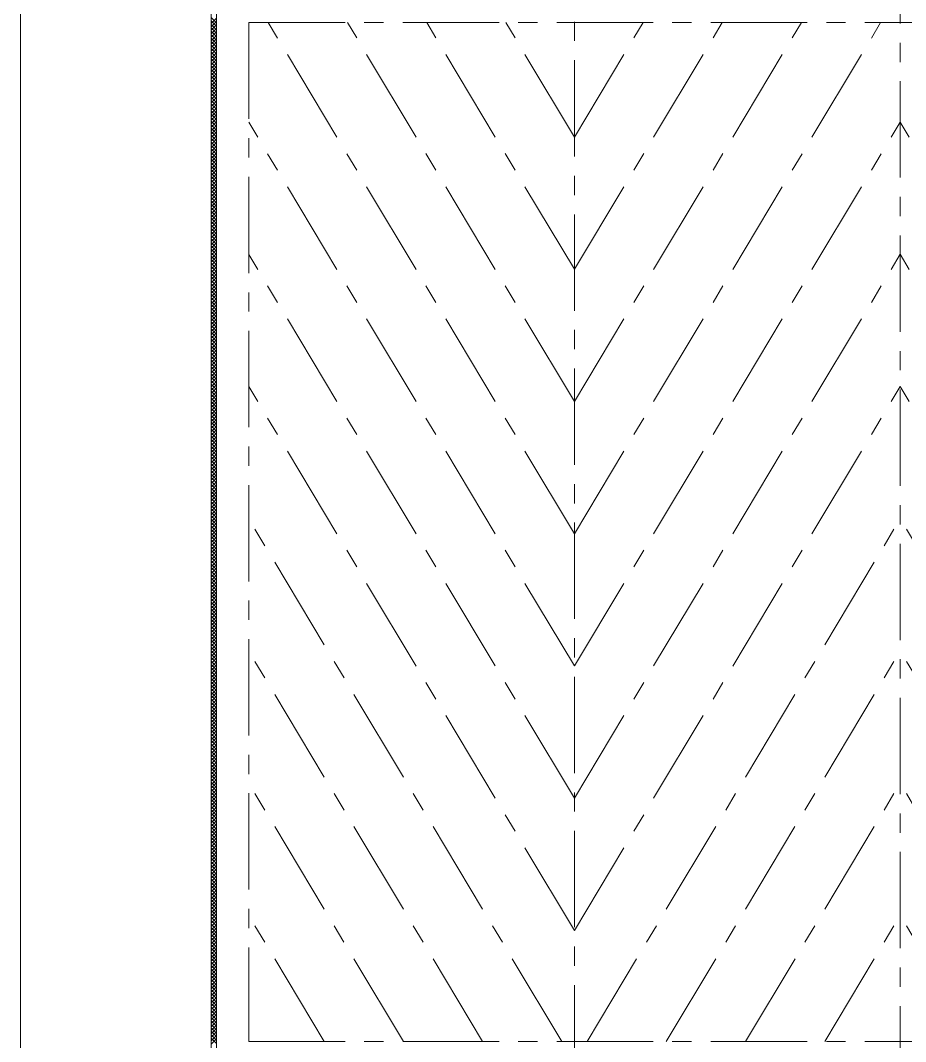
# Model space of a CAD drawing. Header units: millimetres. Extents: x 3384 to 3978, y 1077 to 1497.
# Drawn here: x 3667.46 to 3690.45, y 1152.47 to 1178.98 of the extents above; entities that cross this region are included whole.
import ezdxf

# ---------------------------------------------------------------- set-up
doc = ezdxf.new("R2010")
doc.units = ezdxf.units.MM
doc.linetypes.add('CENTERX2', pattern=[4, 2.5, -0.5, 0.5, -0.5])
for name, color, linetype, lineweight, true_color in [('1', 1, 'Continuous', 18, 0xff0000), ('2', 2, 'Continuous', 18, 0xffff00), ('3', 3, 'CENTERX2', 18, 0x00ff00)]:
    doc.layers.add(name, color=color, linetype=linetype, lineweight=lineweight, true_color=true_color)

msp = doc.modelspace()

# ---------------------------------------------------------------- linework, layer by layer
at = {"layer": '1'}
for p, q in [((3667.46083, 1198.41964), (3667.46083, 1133.16887)), ((3672.41171, 1180.67881), (3672.41171, 1150.88145)), ((3672.5501, 1179.78433), (3672.5501, 1151.80418))]:
    msp.add_line(p, q, dxfattribs=at)
at = {"layer": '2'}
for p, q in [((3672.5501, 1178.91427), (3672.41171, 1179.05266)), ((3672.41171, 1178.89804), (3672.5501, 1179.03643)), ((3672.5501, 1178.82447), (3672.41171, 1178.96286)), ((3672.41171, 1178.80824), (3672.5501, 1178.94663)), ((3672.5501, 1178.73467), (3672.41171, 1178.87306)), ((3672.41171, 1178.71844), (3672.5501, 1178.85683)), ((3672.5501, 1178.64487), (3672.41171, 1178.78326)), ((3672.41171, 1178.62864), (3672.5501, 1178.76703)), ((3672.5501, 1178.55506), (3672.41171, 1178.69345)), ((3672.41171, 1178.53883), (3672.5501, 1178.67722)), ((3672.5501, 1178.46526), (3672.41171, 1178.60365)), ((3672.41171, 1178.44903), (3672.5501, 1178.58742)), ((3672.5501, 1178.37546), (3672.41171, 1178.51385)), ((3672.41171, 1178.35923), (3672.5501, 1178.49762)), ((3672.5501, 1178.28566), (3672.41171, 1178.42405)), ((3672.41171, 1178.26943), (3672.5501, 1178.40781)), ((3672.5501, 1178.19585), (3672.41171, 1178.33424)), ((3672.41171, 1178.17962), (3672.5501, 1178.31801)), ((3672.5501, 1178.10605), (3672.41171, 1178.24444)), ((3672.41171, 1178.08982), (3672.5501, 1178.22821)), ((3672.5501, 1178.01625), (3672.41171, 1178.15464)), ((3672.41171, 1178.00002), (3672.5501, 1178.13841)), ((3672.5501, 1177.92645), (3672.41171, 1178.06484)), ((3672.41171, 1177.91022), (3672.5501, 1178.0486)), ((3672.5501, 1177.83664), (3672.41171, 1177.97503)), ((3672.41171, 1177.82041), (3672.5501, 1177.9588)), ((3672.5501, 1177.74684), (3672.41171, 1177.88523)), ((3672.41171, 1177.73061), (3672.5501, 1177.869)), ((3672.5501, 1177.65704), (3672.41171, 1177.79543)), ((3672.41171, 1177.64081), (3672.5501, 1177.7792)), ((3672.5501, 1177.56724), (3672.41171, 1177.70563)), ((3672.41171, 1177.551), (3672.5501, 1177.68939)), ((3672.5501, 1177.47743), (3672.41171, 1177.61582)), ((3672.41171, 1177.4612), (3672.5501, 1177.59959)), ((3672.5501, 1177.38763), (3672.41171, 1177.52602)), ((3672.41171, 1177.3714), (3672.5501, 1177.50979)), ((3672.5501, 1177.29783), (3672.41171, 1177.43622)), ((3672.41171, 1177.2816), (3672.5501, 1177.41999)), ((3672.5501, 1177.20803), (3672.41171, 1177.34642)), ((3672.41171, 1177.19179), (3672.5501, 1177.33018)), ((3672.5501, 1177.11822), (3672.41171, 1177.25661)), ((3672.41171, 1177.10199), (3672.5501, 1177.24038)), ((3672.5501, 1177.02842), (3672.41171, 1177.16681)), ((3672.41171, 1177.01219), (3672.5501, 1177.15058)), ((3672.5501, 1176.93862), (3672.41171, 1177.07701)), ((3672.41171, 1176.92239), (3672.5501, 1177.06078)), ((3672.5501, 1176.84882), (3672.41171, 1176.9872)), ((3672.41171, 1176.83258), (3672.5501, 1176.97097)), ((3672.5501, 1176.75901), (3672.41171, 1176.8974)), ((3672.41171, 1176.74278), (3672.5501, 1176.88117)), ((3672.5501, 1176.66921), (3672.41171, 1176.8076)), ((3672.41171, 1176.65298), (3672.5501, 1176.79137)), ((3672.5501, 1176.57941), (3672.41171, 1176.7178)), ((3672.41171, 1176.56318), (3672.5501, 1176.70157)), ((3672.5501, 1176.48961), (3672.41171, 1176.62799)), ((3672.41171, 1176.47337), (3672.5501, 1176.61176)), ((3672.5501, 1176.3998), (3672.41171, 1176.53819)), ((3672.41171, 1176.38357), (3672.5501, 1176.52196)), ((3672.5501, 1176.31), (3672.41171, 1176.44839)), ((3672.41171, 1176.29377), (3672.5501, 1176.43216)), ((3672.5501, 1176.2202), (3672.41171, 1176.35859)), ((3672.41171, 1176.20397), (3672.5501, 1176.34236)), ((3672.5501, 1176.13039), (3672.41171, 1176.26878)), ((3672.41171, 1176.11416), (3672.5501, 1176.25255)), ((3672.5501, 1176.04059), (3672.41171, 1176.17898)), ((3672.41171, 1176.02436), (3672.5501, 1176.16275)), ((3672.5501, 1175.95079), (3672.41171, 1176.08918)), ((3672.41171, 1175.93456), (3672.5501, 1176.07295)), ((3672.5501, 1175.86099), (3672.41171, 1175.99938)), ((3672.41171, 1175.84476), (3672.5501, 1175.98315)), ((3672.5501, 1175.77118), (3672.41171, 1175.90957)), ((3672.41171, 1175.75495), (3672.5501, 1175.89334)), ((3672.5501, 1175.68138), (3672.41171, 1175.81977)), ((3672.41171, 1175.66515), (3672.5501, 1175.80354)), ((3672.5501, 1175.59158), (3672.41171, 1175.72997)), ((3672.41171, 1175.57535), (3672.5501, 1175.71374)), ((3672.5501, 1175.50178), (3672.41171, 1175.64017)), ((3672.41171, 1175.48555), (3672.5501, 1175.62394)), ((3672.5501, 1175.41197), (3672.41171, 1175.55036)), ((3672.41171, 1175.39574), (3672.5501, 1175.53413)), ((3672.5501, 1175.32217), (3672.41171, 1175.46056)), ((3672.41171, 1175.30594), (3672.5501, 1175.44433)), ((3672.5501, 1175.23237), (3672.41171, 1175.37076)), ((3672.41171, 1175.21614), (3672.5501, 1175.35453)), ((3672.5501, 1175.14257), (3672.41171, 1175.28096)), ((3672.41171, 1175.12634), (3672.5501, 1175.26473)), ((3672.5501, 1175.05276), (3672.41171, 1175.19115)), ((3672.41171, 1175.03653), (3672.5501, 1175.17492)), ((3672.5501, 1174.96296), (3672.41171, 1175.10135)), ((3672.41171, 1174.94673), (3672.5501, 1175.08512)), ((3672.5501, 1174.87316), (3672.41171, 1175.01155)), ((3672.41171, 1174.85693), (3672.5501, 1174.99532)), ((3672.5501, 1174.78336), (3672.41171, 1174.92175)), ((3672.41171, 1174.76713), (3672.5501, 1174.90552)), ((3672.5501, 1174.69355), (3672.41171, 1174.83194)), ((3672.41171, 1174.67732), (3672.5501, 1174.81571)), ((3672.5501, 1174.60375), (3672.41171, 1174.74214)), ((3672.41171, 1174.58752), (3672.5501, 1174.72591)), ((3672.5501, 1174.51395), (3672.41171, 1174.65234)), ((3672.41171, 1174.49772), (3672.5501, 1174.63611)), ((3672.5501, 1174.42415), (3672.41171, 1174.56254)), ((3672.41171, 1174.40792), (3672.5501, 1174.5463)), ((3672.5501, 1174.33434), (3672.41171, 1174.47273)), ((3672.41171, 1174.31811), (3672.5501, 1174.4565)), ((3672.5501, 1174.24454), (3672.41171, 1174.38293)), ((3672.41171, 1174.22831), (3672.5501, 1174.3667)), ((3672.5501, 1174.15474), (3672.41171, 1174.29313)), ((3672.41171, 1174.13851), (3672.5501, 1174.2769)), ((3672.5501, 1174.06494), (3672.41171, 1174.20333)), ((3672.41171, 1174.04871), (3672.5501, 1174.18709)), ((3672.5501, 1173.97513), (3672.41171, 1174.11352)), ((3672.41171, 1173.9589), (3672.5501, 1174.09729)), ((3672.5501, 1173.88533), (3672.41171, 1174.02372)), ((3672.41171, 1173.8691), (3672.5501, 1174.00749)), ((3672.5501, 1173.79553), (3672.41171, 1173.93392)), ((3672.41171, 1173.7793), (3672.5501, 1173.91769)), ((3672.5501, 1173.70573), (3672.41171, 1173.84412)), ((3672.41171, 1173.68949), (3672.5501, 1173.82788)), ((3672.5501, 1173.61592), (3672.41171, 1173.75431)), ((3672.41171, 1173.59969), (3672.5501, 1173.73808)), ((3672.5501, 1173.52612), (3672.41171, 1173.66451)), ((3672.41171, 1173.50989), (3672.5501, 1173.64828)), ((3672.5501, 1173.43632), (3672.41171, 1173.57471)), ((3672.41171, 1173.42009), (3672.5501, 1173.55848)), ((3672.5501, 1173.34652), (3672.41171, 1173.4849)), ((3672.41171, 1173.33028), (3672.5501, 1173.46867)), ((3672.5501, 1173.25671), (3672.41171, 1173.3951)), ((3672.41171, 1173.24048), (3672.5501, 1173.37887)), ((3672.5501, 1173.16691), (3672.41171, 1173.3053)), ((3672.41171, 1173.15068), (3672.5501, 1173.28907)), ((3672.5501, 1173.07711), (3672.41171, 1173.2155)), ((3672.41171, 1173.06088), (3672.5501, 1173.19927)), ((3672.5501, 1172.98731), (3672.41171, 1173.12569)), ((3672.41171, 1172.97107), (3672.5501, 1173.10946)), ((3672.5501, 1172.8975), (3672.41171, 1173.03589)), ((3672.41171, 1172.88127), (3672.5501, 1173.01966)), ((3672.5501, 1172.8077), (3672.41171, 1172.94609)), ((3672.41171, 1172.79147), (3672.5501, 1172.92986)), ((3672.5501, 1172.7179), (3672.41171, 1172.85629)), ((3672.41171, 1172.70167), (3672.5501, 1172.84006)), ((3672.5501, 1172.62809), (3672.41171, 1172.76648)), ((3672.41171, 1172.61186), (3672.5501, 1172.75025)), ((3672.5501, 1172.53829), (3672.41171, 1172.67668)), ((3672.41171, 1172.52206), (3672.5501, 1172.66045)), ((3672.5501, 1172.44849), (3672.41171, 1172.58688)), ((3672.41171, 1172.43226), (3672.5501, 1172.57065)), ((3672.5501, 1172.35869), (3672.41171, 1172.49708)), ((3672.41171, 1172.34246), (3672.5501, 1172.48085)), ((3672.5501, 1172.26888), (3672.41171, 1172.40727)), ((3672.41171, 1172.25265), (3672.5501, 1172.39104)), ((3672.5501, 1172.17908), (3672.41171, 1172.31747)), ((3672.41171, 1172.16285), (3672.5501, 1172.30124)), ((3672.5501, 1172.08928), (3672.41171, 1172.22767)), ((3672.41171, 1172.07305), (3672.5501, 1172.21144)), ((3672.5501, 1171.99948), (3672.41171, 1172.13787)), ((3672.41171, 1171.98325), (3672.5501, 1172.12164)), ((3672.5501, 1171.90967), (3672.41171, 1172.04806)), ((3672.41171, 1171.89344), (3672.5501, 1172.03183)), ((3672.5501, 1171.81987), (3672.41171, 1171.95826)), ((3672.41171, 1171.80364), (3672.5501, 1171.94203)), ((3672.5501, 1171.73007), (3672.41171, 1171.86846)), ((3672.41171, 1171.71384), (3672.5501, 1171.85223)), ((3672.5501, 1171.64027), (3672.41171, 1171.77866)), ((3672.41171, 1171.62404), (3672.5501, 1171.76243)), ((3672.5501, 1171.55046), (3672.41171, 1171.68885)), ((3672.41171, 1171.53423), (3672.5501, 1171.67262)), ((3672.5501, 1171.46066), (3672.41171, 1171.59905)), ((3672.41171, 1171.44443), (3672.5501, 1171.58282)), ((3672.5501, 1171.37086), (3672.41171, 1171.50925)), ((3672.41171, 1171.35463), (3672.5501, 1171.49302)), ((3672.5501, 1171.28106), (3672.41171, 1171.41945)), ((3672.41171, 1171.26483), (3672.5501, 1171.40322)), ((3672.5501, 1171.19125), (3672.41171, 1171.32964)), ((3672.41171, 1171.17502), (3672.5501, 1171.31341)), ((3672.5501, 1171.10145), (3672.41171, 1171.23984)), ((3672.41171, 1171.08522), (3672.5501, 1171.22361)), ((3672.5501, 1171.01165), (3672.41171, 1171.15004)), ((3672.41171, 1170.99542), (3672.5501, 1171.13381)), ((3672.5501, 1170.92185), (3672.41171, 1171.06024)), ((3672.41171, 1170.90562), (3672.5501, 1171.044)), ((3672.5501, 1170.83204), (3672.41171, 1170.97043)), ((3672.41171, 1170.81581), (3672.5501, 1170.9542)), ((3672.5501, 1170.74224), (3672.41171, 1170.88063)), ((3672.41171, 1170.72601), (3672.5501, 1170.8644)), ((3672.5501, 1170.65244), (3672.41171, 1170.79083)), ((3672.41171, 1170.63621), (3672.5501, 1170.7746)), ((3672.5501, 1170.56264), (3672.41171, 1170.70103)), ((3672.41171, 1170.54641), (3672.5501, 1170.68479)), ((3672.5501, 1170.47283), (3672.41171, 1170.61122)), ((3672.41171, 1170.4566), (3672.5501, 1170.59499)), ((3672.5501, 1170.38303), (3672.41171, 1170.52142)), ((3672.41171, 1170.3668), (3672.5501, 1170.50519)), ((3672.5501, 1170.29323), (3672.41171, 1170.43162)), ((3672.41171, 1170.277), (3672.5501, 1170.41539)), ((3672.5501, 1170.20343), (3672.41171, 1170.34182)), ((3672.41171, 1170.18719), (3672.5501, 1170.32558)), ((3672.5501, 1170.11362), (3672.41171, 1170.25201)), ((3672.41171, 1170.09739), (3672.5501, 1170.23578)), ((3672.5501, 1170.02382), (3672.41171, 1170.16221)), ((3672.41171, 1170.00759), (3672.5501, 1170.14598)), ((3672.5501, 1169.93402), (3672.41171, 1170.07241)), ((3672.41171, 1169.91779), (3672.5501, 1170.05618)), ((3672.5501, 1169.84422), (3672.41171, 1169.98261)), ((3672.41171, 1169.82798), (3672.5501, 1169.96637)), ((3672.5501, 1169.75441), (3672.41171, 1169.8928)), ((3672.41171, 1169.73818), (3672.5501, 1169.87657)), ((3672.5501, 1169.66461), (3672.41171, 1169.803)), ((3672.41171, 1169.64838), (3672.5501, 1169.78677)), ((3672.5501, 1169.57481), (3672.41171, 1169.7132)), ((3672.41171, 1169.55858), (3672.5501, 1169.69697)), ((3672.5501, 1169.48501), (3672.41171, 1169.62339)), ((3672.41171, 1169.46877), (3672.5501, 1169.60716)), ((3672.5501, 1169.3952), (3672.41171, 1169.53359)), ((3672.41171, 1169.37897), (3672.5501, 1169.51736)), ((3672.5501, 1169.3054), (3672.41171, 1169.44379)), ((3672.41171, 1169.28917), (3672.5501, 1169.42756)), ((3672.5501, 1169.2156), (3672.41171, 1169.35399)), ((3672.41171, 1169.19937), (3672.5501, 1169.33776)), ((3672.5501, 1169.1258), (3672.41171, 1169.26418)), ((3672.41171, 1169.10956), (3672.5501, 1169.24795)), ((3672.5501, 1169.03599), (3672.41171, 1169.17438)), ((3672.41171, 1169.01976), (3672.5501, 1169.15815)), ((3672.5501, 1168.94619), (3672.41171, 1169.08458)), ((3672.41171, 1168.92996), (3672.5501, 1169.06835)), ((3672.5501, 1168.85639), (3672.41171, 1168.99478)), ((3672.41171, 1168.84016), (3672.5501, 1168.97855)), ((3672.5501, 1168.76658), (3672.41171, 1168.90497)), ((3672.41171, 1168.75035), (3672.5501, 1168.88874)), ((3672.5501, 1168.67678), (3672.41171, 1168.81517)), ((3672.41171, 1168.66055), (3672.5501, 1168.79894)), ((3672.5501, 1168.58698), (3672.41171, 1168.72537)), ((3672.41171, 1168.57075), (3672.5501, 1168.70914)), ((3672.5501, 1168.49718), (3672.41171, 1168.63557)), ((3672.41171, 1168.48095), (3672.5501, 1168.61934)), ((3672.5501, 1168.40737), (3672.41171, 1168.54576)), ((3672.41171, 1168.39114), (3672.5501, 1168.52953)), ((3672.5501, 1168.31757), (3672.41171, 1168.45596)), ((3672.41171, 1168.30134), (3672.5501, 1168.43973)), ((3672.5501, 1168.22777), (3672.41171, 1168.36616)), ((3672.41171, 1168.21154), (3672.5501, 1168.34993)), ((3672.5501, 1168.13797), (3672.41171, 1168.27636)), ((3672.41171, 1168.12174), (3672.5501, 1168.26013)), ((3672.5501, 1168.04816), (3672.41171, 1168.18655)), ((3672.41171, 1168.03193), (3672.5501, 1168.17032)), ((3672.5501, 1167.95836), (3672.41171, 1168.09675)), ((3672.41171, 1167.94213), (3672.5501, 1168.08052)), ((3672.5501, 1167.86856), (3672.41171, 1168.00695)), ((3672.41171, 1167.85233), (3672.5501, 1167.99072)), ((3672.5501, 1167.77876), (3672.41171, 1167.91715)), ((3672.41171, 1167.76253), (3672.5501, 1167.90092)), ((3672.5501, 1167.68895), (3672.41171, 1167.82734)), ((3672.41171, 1167.67272), (3672.5501, 1167.81111)), ((3672.5501, 1167.59915), (3672.41171, 1167.73754)), ((3672.41171, 1167.58292), (3672.5501, 1167.72131)), ((3672.5501, 1167.50935), (3672.41171, 1167.64774)), ((3672.41171, 1167.49312), (3672.5501, 1167.63151)), ((3672.5501, 1167.41955), (3672.41171, 1167.55794)), ((3672.41171, 1167.40332), (3672.5501, 1167.54171)), ((3672.5501, 1167.32974), (3672.41171, 1167.46813)), ((3672.41171, 1167.31351), (3672.5501, 1167.4519)), ((3672.5501, 1167.23994), (3672.41171, 1167.37833)), ((3672.41171, 1167.22371), (3672.5501, 1167.3621)), ((3672.5501, 1167.15014), (3672.41171, 1167.28853)), ((3672.41171, 1167.13391), (3672.5501, 1167.2723)), ((3672.5501, 1167.06034), (3672.41171, 1167.19873)), ((3672.41171, 1167.04411), (3672.5501, 1167.18249)), ((3672.5501, 1166.97053), (3672.41171, 1167.10892)), ((3672.41171, 1166.9543), (3672.5501, 1167.09269)), ((3672.5501, 1166.88073), (3672.41171, 1167.01912)), ((3672.41171, 1166.8645), (3672.5501, 1167.00289)), ((3672.5501, 1166.79093), (3672.41171, 1166.92932)), ((3672.41171, 1166.7747), (3672.5501, 1166.91309)), ((3672.5501, 1166.70113), (3672.41171, 1166.83952)), ((3672.41171, 1166.6849), (3672.5501, 1166.82328)), ((3672.5501, 1166.61132), (3672.41171, 1166.74971)), ((3672.41171, 1166.59509), (3672.5501, 1166.73348)), ((3672.5501, 1166.52152), (3672.41171, 1166.65991)), ((3672.41171, 1166.50529), (3672.5501, 1166.64368)), ((3672.5501, 1166.43172), (3672.41171, 1166.57011)), ((3672.41171, 1166.41549), (3672.5501, 1166.55388)), ((3672.5501, 1166.34192), (3672.41171, 1166.48031)), ((3672.41171, 1166.32568), (3672.5501, 1166.46407)), ((3672.5501, 1166.25211), (3672.41171, 1166.3905)), ((3672.41171, 1166.23588), (3672.5501, 1166.37427)), ((3672.5501, 1166.16231), (3672.41171, 1166.3007)), ((3672.41171, 1166.14608), (3672.5501, 1166.28447)), ((3672.5501, 1166.07251), (3672.41171, 1166.2109)), ((3672.41171, 1166.05628), (3672.5501, 1166.19467)), ((3672.5501, 1165.98271), (3672.41171, 1166.12109)), ((3672.41171, 1165.96647), (3672.5501, 1166.10486)), ((3672.5501, 1165.8929), (3672.41171, 1166.03129)), ((3672.41171, 1165.87667), (3672.5501, 1166.01506)), ((3672.5501, 1165.8031), (3672.41171, 1165.94149)), ((3672.41171, 1165.78687), (3672.5501, 1165.92526)), ((3672.5501, 1165.7133), (3672.41171, 1165.85169)), ((3672.41171, 1165.69707), (3672.5501, 1165.83546)), ((3672.5501, 1165.6235), (3672.41171, 1165.76188)), ((3672.41171, 1165.60726), (3672.5501, 1165.74565)), ((3672.5501, 1165.53369), (3672.41171, 1165.67208)), ((3672.41171, 1165.51746), (3672.5501, 1165.65585)), ((3672.5501, 1165.44389), (3672.41171, 1165.58228)), ((3672.41171, 1165.42766), (3672.5501, 1165.56605)), ((3672.5501, 1165.35409), (3672.41171, 1165.49248)), ((3672.41171, 1165.33786), (3672.5501, 1165.47625)), ((3672.5501, 1165.26428), (3672.41171, 1165.40267)), ((3672.41171, 1165.24805), (3672.5501, 1165.38644)), ((3672.5501, 1165.17448), (3672.41171, 1165.31287)), ((3672.41171, 1165.15825), (3672.5501, 1165.29664)), ((3672.5501, 1165.08468), (3672.41171, 1165.22307)), ((3672.41171, 1165.06845), (3672.5501, 1165.20684)), ((3672.5501, 1164.99488), (3672.41171, 1165.13327)), ((3672.41171, 1164.97865), (3672.5501, 1165.11704)), ((3672.5501, 1164.90507), (3672.41171, 1165.04346)), ((3672.41171, 1164.88884), (3672.5501, 1165.02723)), ((3672.5501, 1164.81527), (3672.41171, 1164.95366)), ((3672.41171, 1164.79904), (3672.5501, 1164.93743)), ((3672.5501, 1164.72547), (3672.41171, 1164.86386)), ((3672.41171, 1164.70924), (3672.5501, 1164.84763)), ((3672.5501, 1164.63567), (3672.41171, 1164.77406)), ((3672.41171, 1164.61944), (3672.5501, 1164.75783)), ((3672.5501, 1164.54586), (3672.41171, 1164.68425)), ((3672.41171, 1164.52963), (3672.5501, 1164.66802)), ((3672.5501, 1164.45606), (3672.41171, 1164.59445)), ((3672.41171, 1164.43983), (3672.5501, 1164.57822)), ((3672.5501, 1164.36626), (3672.41171, 1164.50465)), ((3672.41171, 1164.35003), (3672.5501, 1164.48842)), ((3672.5501, 1164.27646), (3672.41171, 1164.41485)), ((3672.41171, 1164.26023), (3672.5501, 1164.39862)), ((3672.5501, 1164.18665), (3672.41171, 1164.32504)), ((3672.41171, 1164.17042), (3672.5501, 1164.30881)), ((3672.5501, 1164.09685), (3672.41171, 1164.23524)), ((3672.41171, 1164.08062), (3672.5501, 1164.21901)), ((3672.5501, 1164.00705), (3672.41171, 1164.14544)), ((3672.41171, 1163.99082), (3672.5501, 1164.12921)), ((3672.5501, 1163.91725), (3672.41171, 1164.05564)), ((3672.41171, 1163.90102), (3672.5501, 1164.03941)), ((3672.5501, 1163.82744), (3672.41171, 1163.96583)), ((3672.41171, 1163.81121), (3672.5501, 1163.9496)), ((3672.5501, 1163.73764), (3672.41171, 1163.87603)), ((3672.41171, 1163.72141), (3672.5501, 1163.8598)), ((3672.5501, 1163.64784), (3672.41171, 1163.78623)), ((3672.41171, 1163.63161), (3672.5501, 1163.77)), ((3672.5501, 1163.55804), (3672.41171, 1163.69643)), ((3672.41171, 1163.54181), (3672.5501, 1163.68019)), ((3672.5501, 1163.46823), (3672.41171, 1163.60662)), ((3672.41171, 1163.452), (3672.5501, 1163.59039)), ((3672.5501, 1163.37843), (3672.41171, 1163.51682)), ((3672.41171, 1163.3622), (3672.5501, 1163.50059)), ((3672.5501, 1163.28863), (3672.41171, 1163.42702)), ((3672.41171, 1163.2724), (3672.5501, 1163.41079)), ((3672.5501, 1163.19883), (3672.41171, 1163.33722)), ((3672.41171, 1163.1826), (3672.5501, 1163.32098)), ((3672.5501, 1163.10902), (3672.41171, 1163.24741)), ((3672.41171, 1163.09279), (3672.5501, 1163.23118)), ((3672.5501, 1163.01922), (3672.41171, 1163.15761)), ((3672.41171, 1163.00299), (3672.5501, 1163.14138)), ((3672.5501, 1162.92942), (3672.41171, 1163.06781)), ((3672.41171, 1162.91319), (3672.5501, 1163.05158)), ((3672.5501, 1162.83962), (3672.41171, 1162.97801)), ((3672.41171, 1162.82338), (3672.5501, 1162.96177)), ((3672.5501, 1162.74981), (3672.41171, 1162.8882)), ((3672.41171, 1162.73358), (3672.5501, 1162.87197)), ((3672.5501, 1162.66001), (3672.41171, 1162.7984)), ((3672.41171, 1162.64378), (3672.5501, 1162.78217)), ((3672.5501, 1162.57021), (3672.41171, 1162.7086)), ((3672.41171, 1162.55398), (3672.5501, 1162.69237)), ((3672.5501, 1162.48041), (3672.41171, 1162.6188)), ((3672.41171, 1162.46417), (3672.5501, 1162.60256)), ((3672.5501, 1162.3906), (3672.41171, 1162.52899)), ((3672.41171, 1162.37437), (3672.5501, 1162.51276)), ((3672.5501, 1162.3008), (3672.41171, 1162.43919)), ((3672.41171, 1162.28457), (3672.5501, 1162.42296)), ((3672.5501, 1162.211), (3672.41171, 1162.34939)), ((3672.41171, 1162.19477), (3672.5501, 1162.33316)), ((3672.5501, 1162.1212), (3672.41171, 1162.25958)), ((3672.41171, 1162.10496), (3672.5501, 1162.24335)), ((3672.5501, 1162.03139), (3672.41171, 1162.16978)), ((3672.41171, 1162.01516), (3672.5501, 1162.15355)), ((3672.5501, 1161.94159), (3672.41171, 1162.07998)), ((3672.41171, 1161.92536), (3672.5501, 1162.06375)), ((3672.5501, 1161.85179), (3672.41171, 1161.99018)), ((3672.41171, 1161.83556), (3672.5501, 1161.97395)), ((3672.5501, 1161.76199), (3672.41171, 1161.90037)), ((3672.41171, 1161.74575), (3672.5501, 1161.88414)), ((3672.5501, 1161.67218), (3672.41171, 1161.81057)), ((3672.41171, 1161.65595), (3672.5501, 1161.79434)), ((3672.5501, 1161.58238), (3672.41171, 1161.72077)), ((3672.41171, 1161.56615), (3672.5501, 1161.70454)), ((3672.5501, 1161.49258), (3672.41171, 1161.63097)), ((3672.41171, 1161.47635), (3672.5501, 1161.61474)), ((3672.5501, 1161.40277), (3672.41171, 1161.54116)), ((3672.41171, 1161.38654), (3672.5501, 1161.52493)), ((3672.5501, 1161.31297), (3672.41171, 1161.45136)), ((3672.41171, 1161.29674), (3672.5501, 1161.43513)), ((3672.5501, 1161.22317), (3672.41171, 1161.36156)), ((3672.41171, 1161.20694), (3672.5501, 1161.34533)), ((3672.5501, 1161.13337), (3672.41171, 1161.27176)), ((3672.41171, 1161.11714), (3672.5501, 1161.25553)), ((3672.5501, 1161.04356), (3672.41171, 1161.18195)), ((3672.41171, 1161.02733), (3672.5501, 1161.16572)), ((3672.5501, 1160.95376), (3672.41171, 1161.09215)), ((3672.41171, 1160.93753), (3672.5501, 1161.07592)), ((3672.5501, 1160.86396), (3672.41171, 1161.00235)), ((3672.41171, 1160.84773), (3672.5501, 1160.98612)), ((3672.5501, 1160.77416), (3672.41171, 1160.91255)), ((3672.41171, 1160.75793), (3672.5501, 1160.89632)), ((3672.5501, 1160.68435), (3672.41171, 1160.82274)), ((3672.41171, 1160.66812), (3672.5501, 1160.80651)), ((3672.5501, 1160.59455), (3672.41171, 1160.73294)), ((3672.41171, 1160.57832), (3672.5501, 1160.71671)), ((3672.5501, 1160.50475), (3672.41171, 1160.64314)), ((3672.41171, 1160.48852), (3672.5501, 1160.62691)), ((3672.5501, 1160.41495), (3672.41171, 1160.55334)), ((3672.41171, 1160.39872), (3672.5501, 1160.53711)), ((3672.5501, 1160.32514), (3672.41171, 1160.46353)), ((3672.41171, 1160.30891), (3672.5501, 1160.4473)), ((3672.5501, 1160.23534), (3672.41171, 1160.37373)), ((3672.41171, 1160.21911), (3672.5501, 1160.3575)), ((3672.5501, 1160.14554), (3672.41171, 1160.28393)), ((3672.41171, 1160.12931), (3672.5501, 1160.2677)), ((3672.5501, 1160.05574), (3672.41171, 1160.19413)), ((3672.41171, 1160.03951), (3672.5501, 1160.17789)), ((3672.5501, 1159.96593), (3672.41171, 1160.10432)), ((3672.41171, 1159.9497), (3672.5501, 1160.08809)), ((3672.5501, 1159.87613), (3672.41171, 1160.01452)), ((3672.41171, 1159.8599), (3672.5501, 1159.99829)), ((3672.5501, 1159.78633), (3672.41171, 1159.92472)), ((3672.41171, 1159.7701), (3672.5501, 1159.90849)), ((3672.5501, 1159.69653), (3672.41171, 1159.83492)), ((3672.41171, 1159.6803), (3672.5501, 1159.81868)), ((3672.5501, 1159.60672), (3672.41171, 1159.74511)), ((3672.41171, 1159.59049), (3672.5501, 1159.72888)), ((3672.5501, 1159.51692), (3672.41171, 1159.65531)), ((3672.41171, 1159.50069), (3672.5501, 1159.63908)), ((3672.5501, 1159.42712), (3672.41171, 1159.56551)), ((3672.41171, 1159.41089), (3672.5501, 1159.54928)), ((3672.5501, 1159.33732), (3672.41171, 1159.47571)), ((3672.41171, 1159.32108), (3672.5501, 1159.45947)), ((3672.5501, 1159.24751), (3672.41171, 1159.3859)), ((3672.41171, 1159.23128), (3672.5501, 1159.36967)), ((3672.5501, 1159.15771), (3672.41171, 1159.2961)), ((3672.41171, 1159.14148), (3672.5501, 1159.27987)), ((3672.5501, 1159.06791), (3672.41171, 1159.2063)), ((3672.41171, 1159.05168), (3672.5501, 1159.19007)), ((3672.5501, 1158.97811), (3672.41171, 1159.1165)), ((3672.41171, 1158.96187), (3672.5501, 1159.10026)), ((3672.5501, 1158.8883), (3672.41171, 1159.02669)), ((3672.41171, 1158.87207), (3672.5501, 1159.01046)), ((3672.5501, 1158.7985), (3672.41171, 1158.93689)), ((3672.41171, 1158.78227), (3672.5501, 1158.92066)), ((3672.5501, 1158.7087), (3672.41171, 1158.84709)), ((3672.41171, 1158.69247), (3672.5501, 1158.83086)), ((3672.5501, 1158.6189), (3672.41171, 1158.75728)), ((3672.41171, 1158.60266), (3672.5501, 1158.74105)), ((3672.5501, 1158.52909), (3672.41171, 1158.66748)), ((3672.41171, 1158.51286), (3672.5501, 1158.65125)), ((3672.5501, 1158.43929), (3672.41171, 1158.57768)), ((3672.41171, 1158.42306), (3672.5501, 1158.56145)), ((3672.5501, 1158.34949), (3672.41171, 1158.48788)), ((3672.41171, 1158.33326), (3672.5501, 1158.47165)), ((3672.5501, 1158.25969), (3672.41171, 1158.39807)), ((3672.41171, 1158.24345), (3672.5501, 1158.38184)), ((3672.5501, 1158.16988), (3672.41171, 1158.30827)), ((3672.41171, 1158.15365), (3672.5501, 1158.29204)), ((3672.5501, 1158.08008), (3672.41171, 1158.21847)), ((3672.41171, 1158.06385), (3672.5501, 1158.20224)), ((3672.5501, 1157.99028), (3672.41171, 1158.12867)), ((3672.41171, 1157.97405), (3672.5501, 1158.11244)), ((3672.5501, 1157.90047), (3672.41171, 1158.03886)), ((3672.41171, 1157.88424), (3672.5501, 1158.02263)), ((3672.5501, 1157.81067), (3672.41171, 1157.94906)), ((3672.41171, 1157.79444), (3672.5501, 1157.93283)), ((3672.5501, 1157.72087), (3672.41171, 1157.85926)), ((3672.41171, 1157.70464), (3672.5501, 1157.84303)), ((3672.5501, 1157.63107), (3672.41171, 1157.76946)), ((3672.41171, 1157.61484), (3672.5501, 1157.75323)), ((3672.5501, 1157.54126), (3672.41171, 1157.67965)), ((3672.41171, 1157.52503), (3672.5501, 1157.66342)), ((3672.5501, 1157.45146), (3672.41171, 1157.58985)), ((3672.41171, 1157.43523), (3672.5501, 1157.57362)), ((3672.5501, 1157.36166), (3672.41171, 1157.50005)), ((3672.41171, 1157.34543), (3672.5501, 1157.48382)), ((3672.5501, 1157.27186), (3672.41171, 1157.41025)), ((3672.41171, 1157.25563), (3672.5501, 1157.39402)), ((3672.5501, 1157.18205), (3672.41171, 1157.32044)), ((3672.41171, 1157.16582), (3672.5501, 1157.30421)), ((3672.5501, 1157.09225), (3672.41171, 1157.23064)), ((3672.41171, 1157.07602), (3672.5501, 1157.21441)), ((3672.5501, 1157.00245), (3672.41171, 1157.14084)), ((3672.41171, 1156.98622), (3672.5501, 1157.12461)), ((3672.5501, 1156.91265), (3672.41171, 1157.05104)), ((3672.41171, 1156.89642), (3672.5501, 1157.03481)), ((3672.5501, 1156.82284), (3672.41171, 1156.96123)), ((3672.41171, 1156.80661), (3672.5501, 1156.945)), ((3672.5501, 1156.73304), (3672.41171, 1156.87143)), ((3672.41171, 1156.71681), (3672.5501, 1156.8552)), ((3672.5501, 1156.64324), (3672.41171, 1156.78163)), ((3672.41171, 1156.62701), (3672.5501, 1156.7654)), ((3672.5501, 1156.55344), (3672.41171, 1156.69183)), ((3672.41171, 1156.53721), (3672.5501, 1156.6756)), ((3672.5501, 1156.46363), (3672.41171, 1156.60202)), ((3672.41171, 1156.4474), (3672.5501, 1156.58579)), ((3672.5501, 1156.37383), (3672.41171, 1156.51222)), ((3672.41171, 1156.3576), (3672.5501, 1156.49599)), ((3672.5501, 1156.28403), (3672.41171, 1156.42242)), ((3672.41171, 1156.2678), (3672.5501, 1156.40619)), ((3672.5501, 1156.19423), (3672.41171, 1156.33262)), ((3672.41171, 1156.178), (3672.5501, 1156.31638)), ((3672.5501, 1156.10442), (3672.41171, 1156.24281)), ((3672.41171, 1156.08819), (3672.5501, 1156.22658)), ((3672.5501, 1156.01462), (3672.41171, 1156.15301)), ((3672.41171, 1155.99839), (3672.5501, 1156.13678)), ((3672.5501, 1155.92482), (3672.41171, 1156.06321)), ((3672.41171, 1155.90859), (3672.5501, 1156.04698)), ((3672.5501, 1155.83502), (3672.41171, 1155.97341)), ((3672.41171, 1155.81879), (3672.5501, 1155.95717)), ((3672.5501, 1155.74521), (3672.41171, 1155.8836)), ((3672.41171, 1155.72898), (3672.5501, 1155.86737)), ((3672.5501, 1155.65541), (3672.41171, 1155.7938)), ((3672.41171, 1155.63918), (3672.5501, 1155.77757)), ((3672.5501, 1155.56561), (3672.41171, 1155.704)), ((3672.41171, 1155.54938), (3672.5501, 1155.68777)), ((3672.5501, 1155.47581), (3672.41171, 1155.6142)), ((3672.41171, 1155.45957), (3672.5501, 1155.59796)), ((3672.5501, 1155.386), (3672.41171, 1155.52439)), ((3672.41171, 1155.36977), (3672.5501, 1155.50816)), ((3672.5501, 1155.2962), (3672.41171, 1155.43459)), ((3672.41171, 1155.27997), (3672.5501, 1155.41836)), ((3672.5501, 1155.2064), (3672.41171, 1155.34479)), ((3672.41171, 1155.19017), (3672.5501, 1155.32856)), ((3672.5501, 1155.1166), (3672.41171, 1155.25499)), ((3672.41171, 1155.10036), (3672.5501, 1155.23875)), ((3672.5501, 1155.02679), (3672.41171, 1155.16518)), ((3672.41171, 1155.01056), (3672.5501, 1155.14895)), ((3672.5501, 1154.93699), (3672.41171, 1155.07538)), ((3672.41171, 1154.92076), (3672.5501, 1155.05915)), ((3672.5501, 1154.84719), (3672.41171, 1154.98558)), ((3672.41171, 1154.83096), (3672.5501, 1154.96935)), ((3672.5501, 1154.75739), (3672.41171, 1154.89577)), ((3672.41171, 1154.74115), (3672.5501, 1154.87954)), ((3672.5501, 1154.66758), (3672.41171, 1154.80597)), ((3672.41171, 1154.65135), (3672.5501, 1154.78974)), ((3672.5501, 1154.57778), (3672.41171, 1154.71617)), ((3672.41171, 1154.56155), (3672.5501, 1154.69994)), ((3672.5501, 1154.48798), (3672.41171, 1154.62637)), ((3672.41171, 1154.47175), (3672.5501, 1154.61014)), ((3672.5501, 1154.39818), (3672.41171, 1154.53656)), ((3672.41171, 1154.38194), (3672.5501, 1154.52033)), ((3672.5501, 1154.30837), (3672.41171, 1154.44676)), ((3672.41171, 1154.29214), (3672.5501, 1154.43053)), ((3672.5501, 1154.21857), (3672.41171, 1154.35696)), ((3672.41171, 1154.20234), (3672.5501, 1154.34073)), ((3672.5501, 1154.12877), (3672.41171, 1154.26716)), ((3672.41171, 1154.11254), (3672.5501, 1154.25093)), ((3672.5501, 1154.03896), (3672.41171, 1154.17735)), ((3672.41171, 1154.02273), (3672.5501, 1154.16112)), ((3672.5501, 1153.94916), (3672.41171, 1154.08755)), ((3672.41171, 1153.93293), (3672.5501, 1154.07132)), ((3672.5501, 1153.85936), (3672.41171, 1153.99775)), ((3672.41171, 1153.84313), (3672.5501, 1153.98152)), ((3672.5501, 1153.76956), (3672.41171, 1153.90795)), ((3672.41171, 1153.75333), (3672.5501, 1153.89172)), ((3672.5501, 1153.67975), (3672.41171, 1153.81814)), ((3672.41171, 1153.66352), (3672.5501, 1153.80191)), ((3672.5501, 1153.58995), (3672.41171, 1153.72834)), ((3672.41171, 1153.57372), (3672.5501, 1153.71211)), ((3672.5501, 1153.50015), (3672.41171, 1153.63854)), ((3672.41171, 1153.48392), (3672.5501, 1153.62231)), ((3672.5501, 1153.41035), (3672.41171, 1153.54874)), ((3672.41171, 1153.39412), (3672.5501, 1153.53251)), ((3672.5501, 1153.32054), (3672.41171, 1153.45893)), ((3672.41171, 1153.30431), (3672.5501, 1153.4427)), ((3672.5501, 1153.23074), (3672.41171, 1153.36913)), ((3672.41171, 1153.21451), (3672.5501, 1153.3529)), ((3672.5501, 1153.14094), (3672.41171, 1153.27933)), ((3672.41171, 1153.12471), (3672.5501, 1153.2631)), ((3672.5501, 1153.05114), (3672.41171, 1153.18953)), ((3672.41171, 1153.03491), (3672.5501, 1153.1733)), ((3672.5501, 1152.96133), (3672.41171, 1153.09972)), ((3672.41171, 1152.9451), (3672.5501, 1153.08349)), ((3672.5501, 1152.87153), (3672.41171, 1153.00992)), ((3672.41171, 1152.8553), (3672.5501, 1152.99369)), ((3672.5501, 1152.78173), (3672.41171, 1152.92012)), ((3672.41171, 1152.7655), (3672.5501, 1152.90389)), ((3672.5501, 1152.69193), (3672.41171, 1152.83032)), ((3672.41171, 1152.6757), (3672.5501, 1152.81408)), ((3672.5501, 1152.60212), (3672.41171, 1152.74051)), ((3672.41171, 1152.58589), (3672.5501, 1152.72428)), ((3672.5501, 1152.51232), (3672.41171, 1152.65071)), ((3672.41171, 1152.49609), (3672.5501, 1152.63448)), ((3672.5501, 1152.42252), (3672.41171, 1152.56091)), ((3672.41171, 1152.40629), (3672.5501, 1152.54468))]:
    msp.add_line(p, q, dxfattribs=at)
at = {"layer": '3'}
for p, q in [((3690.3095, 1126.89539), (3690.3095, 1205.97564)), ((3681.8495, 1151.4422), (3681.8495, 1181.29257)), ((3673.39107, 1178.91747), (3707.22792, 1178.91747)), ((3673.39107, 1178.91747), (3673.39107, 1152.47714)), ((3681.8495, 1165.65317), (3673.89931, 1178.91747)), ((3681.8495, 1169.08452), (3675.95595, 1178.91747)), ((3681.8495, 1172.51587), (3678.01259, 1178.91747)), ((3681.8495, 1175.94723), (3680.06923, 1178.91747)), ((3681.8495, 1175.94723), (3683.62977, 1178.91747)), ((3681.8495, 1172.51587), (3685.68641, 1178.91747)), ((3681.8495, 1169.08452), (3687.74305, 1178.91747)), ((3681.8495, 1165.65317), (3689.79969, 1178.91747)), ((3681.8495, 1162.22181), (3673.39107, 1176.33406)), ((3681.8495, 1162.22181), (3690.3095, 1176.33669)), ((3698.7695, 1162.22181), (3690.3095, 1176.33669)), ((3681.8495, 1158.79045), (3673.39107, 1172.9027)), ((3681.8495, 1158.79045), (3690.3095, 1172.90533)), ((3698.7695, 1158.79045), (3690.3095, 1172.90533)), ((3681.8495, 1155.35909), (3673.39107, 1169.47134)), ((3681.8495, 1155.35909), (3690.3095, 1169.47397)), ((3698.7695, 1155.35909), (3690.3095, 1169.47397)), ((3681.5202, 1152.47714), (3673.39107, 1166.03998)), ((3682.1788, 1152.47714), (3690.3095, 1166.04261)), ((3698.4402, 1152.47714), (3690.3095, 1166.04261)), ((3684.23545, 1152.47714), (3690.3095, 1162.61125)), ((3696.38355, 1152.47714), (3690.3095, 1162.61125)), ((3679.46355, 1152.47714), (3673.39107, 1162.60862)), ((3677.40691, 1152.47714), (3673.39107, 1159.17726)), ((3686.29209, 1152.47714), (3690.3095, 1159.17989)), ((3694.32691, 1152.47714), (3690.3095, 1159.17989)), ((3675.35026, 1152.47714), (3673.39107, 1155.7459)), ((3688.34874, 1152.47714), (3690.3095, 1155.74853)), ((3692.27026, 1152.47714), (3690.3095, 1155.74853)), ((3673.39107, 1152.47714), (3707.22792, 1152.47714))]:
    msp.add_line(p, q, dxfattribs=at)

doc.saveas('drawing.dxf')
